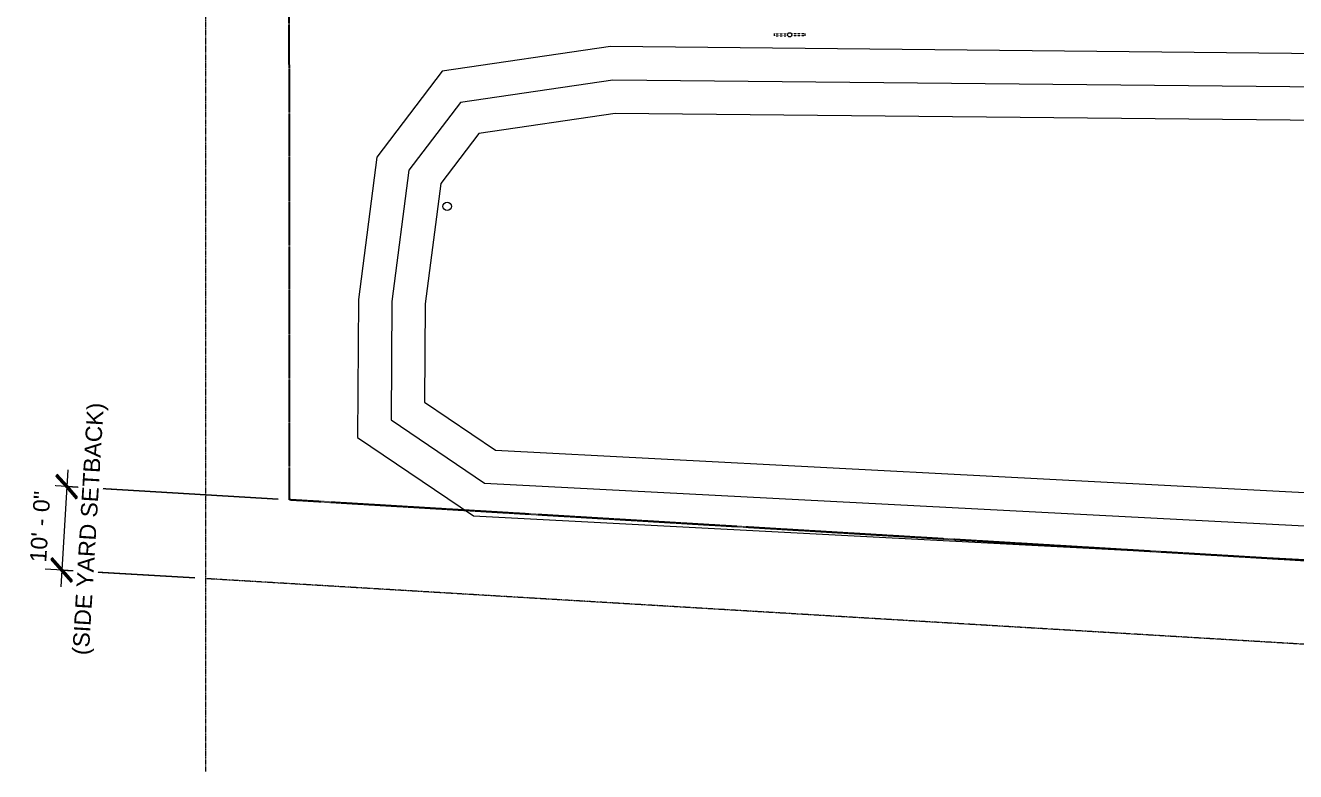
# Model space of a CAD drawing. Header units: inches. Extents: x 1 to 27263, y -26002 to 5769.
# Drawn here: x 23094 to 24917, y -26002 to -24931 of the extents above; entities that cross this region are included whole.
import ezdxf

# ---------------------------------------------------------------- set-up
doc = ezdxf.new("R2010")
doc.units = ezdxf.units.IN
doc.header["$MEASUREMENT"] = 0
for name, pattern in [('Center 1_4_', [0.53125, 0.25, -0.09375, 0.09375, -0.09375]), ('Dash', [0.25, 0.125, -0.125]), ('Hidden', [0.28125, 0.1875, -0.09375])]:
    doc.linetypes.add(name, pattern=pattern)
for name, color, linetype, lineweight in [('A-ANNO-DIMS', 211, 'Continuous', 9), ('A-ANNO-DIMS-256', 211, 'Continuous', 9), ('A-PROP-SBCK', 71, 'Hidden', 25), ('BMP', 80, 'Continuous', 9), ('E-LITE-EQPM', 33, 'Continuous', 9), ('E-LITE-EQPM-HDLN', 30, 'Dash', 9), ('PROP', 3, 'Center 1_4_', 9)]:
    doc.layers.add(name, color=color, linetype=linetype, lineweight=lineweight)
doc.styles.add('Arial_1', font='arial.ttf', dxfattribs={"height": 23.60479})
doc.dimstyles.new('Linear_-_3_32__Arial_1', dxfattribs={"dimscale": 12, "dimtxt": 24, "dimasz": 2.666667, "dimexe": 2, "dimexo": 1.333333, "dimgap": 1.333333, "dimtad": 1, "dimdec": 4, "dimrnd": 0.0625, "dimzin": 1, "dimdsep": 46, "dimlunit": 4, "dimtxsty": 'Arial_1', "dimblk1": 'OBLIQUE', "dimblk2": 'OBLIQUE', "dimsah": 1, "dimcen": 0.09, "dimdle": 2, "dimazin": 0, "dimtfac": 1, "dimtdec": 4, "dimtix": 1, "dimtmove": 0, "dimatfit": 3, "dimfxl": 1, "dimtvp": 1, "dimtfill": 1, "dimfrac": 2, "dimtolj": 1, "dimtzin": 0, "dimarcsym": 2})

# ---------------------------------------------------------------- blocks, each defined once
blk = doc.blocks.new('Lighting-Street_Cooper_Navion-Lumark_4-6-LED-Squares - The Caretaker LED-964008-Site Plan - Phase 1')
at = {"layer": 'E-LITE-EQPM'}
blk.add_line((-1.7, -10.7), (1.6, -10.7), dxfattribs=at)
blk.add_circle((0, -32.4), 3, dxfattribs=at)
at = {"layer": 'E-LITE-EQPM-HDLN'}
for p, q in [((-1.5, -10.7), (-1.5, -29.9)), ((1.5, -10.7), (1.5, -29.9))]:
    blk.add_line(p, q, dxfattribs=at)
blk = doc.blocks.new('DIMBLOCK50-Site Plan - Phase 1')
at = {"layer": 'A-ANNO-DIMS-256', "lineweight": 50}
for p, q in [((23152.9, -25592.6), (23137.9, -25575.6)), ((23152.9, -25592.6), (23167.9, -25609.5)), ((23145.8, -25712.3), (23130.7, -25695.4)), ((23145.8, -25712.3), (23160.8, -25729.3))]:
    blk.add_line(p, q, dxfattribs=at)
at = {"layer": 'A-ANNO-DIMS-256'}
for p, q in [((23154.3, -25568.6), (23144.3, -25736.3)), ((23456.5, -25610.7), (23129, -25591.1)), ((23152.9, -25592.6), (23456.5, -25610.7)), ((23336.5, -25723.7), (23121.8, -25710.9)), ((23145.8, -25712.3), (23336.5, -25723.7))]:
    blk.add_line(p, q, dxfattribs=at)
at = {"layer": 'A-ANNO-DIMS-256', "color": 0, "attachment_point": 1, "rotation": 86.5803, "line_spacing_factor": 0.938532, "style": 'Arial_1', "bg_fill": 3, "box_fill_scale": 1.25, "bg_fill_color": 0, "bg_fill_transparency": 0}
for s, insert, char_height, width in [('(SIDE YARD SETBACK)', (23160.9, -25833.5), 23.605, 432), ('10\' - 0"', (23099.8, -25700.5), 23.6, 122.289)]:
    blk.add_mtext(s, dxfattribs=dict(at, insert=insert, char_height=char_height, width=width))
blk = doc.blocks.new('_Oblique')
at = {"color": 0, "linetype": 'ByBlock', "lineweight": -2}
blk.add_line((-0.5, -0.5), (0.5, 0.5), dxfattribs=at)

msp = doc.modelspace()

# ---------------------------------------------------------------- linework, layer by layer
at = {"layer": 'A-PROP-SBCK'}
for p, q in [((23472.445329, -25611.648627), (23472.145187, -23416.400504)), ((26647.515225, -25801.376223), (23472.445329, -25611.648627))]:
    msp.add_line(p, q, dxfattribs=at)
at = {"layer": 'BMP'}
for p, q in [((23933.596602, -24960.93846), (23691.713412, -24996.335424)), ((26207.172099, -24983.786538), (23933.596602, -24960.93846)), ((23691.713412, -24996.335424), (23597.878423, -25119.543664)), ((23936.850146, -25008.97358), (23718.036819, -25040.994522)), ((26208.328343, -25031.800582), (23936.850146, -25008.97358)), ((23718.036819, -25040.994522), (23643.846907, -25138.408167)), ((23940.103689, -25057.0087), (23744.360227, -25085.653619)), ((26209.484587, -25079.814625), (23940.103689, -25057.0087)), ((23744.360227, -25085.653619), (23689.815392, -25157.272671)), ((23597.878423, -25119.543664), (23571.600564, -25323.778948)), ((23643.846907, -25138.408167), (23619.578044, -25327.029252)), ((23689.815392, -25157.272671), (23667.555524, -25330.279556)), ((23571.600564, -25323.778948), (23570.148647, -25522.001233)), ((23619.578044, -25327.029252), (23618.335529, -25496.663046)), ((23667.555524, -25330.279556), (23666.522411, -25471.32486)), ((23666.522411, -25471.32486), (23768.298542, -25540.249858)), ((23618.335529, -25496.663046), (23752.449867, -25587.488178)), ((23570.148647, -25522.001233), (23736.601192, -25634.726498)), ((23768.298542, -25540.249858), (25122.66909, -25610.920668)), ((23752.449867, -25587.488178), (25120.167862, -25658.855455)), ((23736.601192, -25634.726498), (25117.666633, -25706.790243))]:
    msp.add_line(p, q, dxfattribs=at)
msp.add_circle((23698.928734, -25190.302039), 6, dxfattribs=at)
at = {"layer": 'PROP'}
for p, q in [((23352.460784, -25724.692953), (23352.161473, -23535.52488)), ((23352.498644, -26001.602101), (23352.460784, -25724.692953)), ((27135.073082, -25950.724493), (23352.460784, -25724.692953))]:
    msp.add_line(p, q, dxfattribs=at)

# ---------------------------------------------------------------- block references
at = {"layer": 'E-LITE-EQPM'}
for p, rotation in [((24158.076057, -24944.019706), 90.00000000000617), ((24222.954393, -24944.115252), 270.0000000000021)]:
    msp.add_blockref('Lighting-Street_Cooper_Navion-Lumark_4-6-LED-Squares - The Caretaker LED-964008-Site Plan - Phase 1', p, dxfattribs=dict(at, rotation=rotation))

# ---------------------------------------------------------------- next in the draw order: dimensions: what is measured, and where the dimension line sits
at = {"layer": 'A-ANNO-DIMS'}
dim = msp.add_linear_dim(base=(23145.755516, -25712.341195), p1=(23472.445329, -25611.648627), p2=(23352.460784, -25724.692953), angle=86.580333673, text='<>\\X(SIDE YARD SETBACK)', dimstyle='Linear_-_3_32__Arial_1', override={"dimpost": '<>', "dimfxl": 164.849358}, dxfattribs=at)
dim.commit()
dim.dimension.update_dxf_attribs({"geometry": 'DIMBLOCK50-Site Plan - Phase 1', "text_midpoint": (23149.334456, -25652.44803)})

doc.saveas('drawing.dxf')
